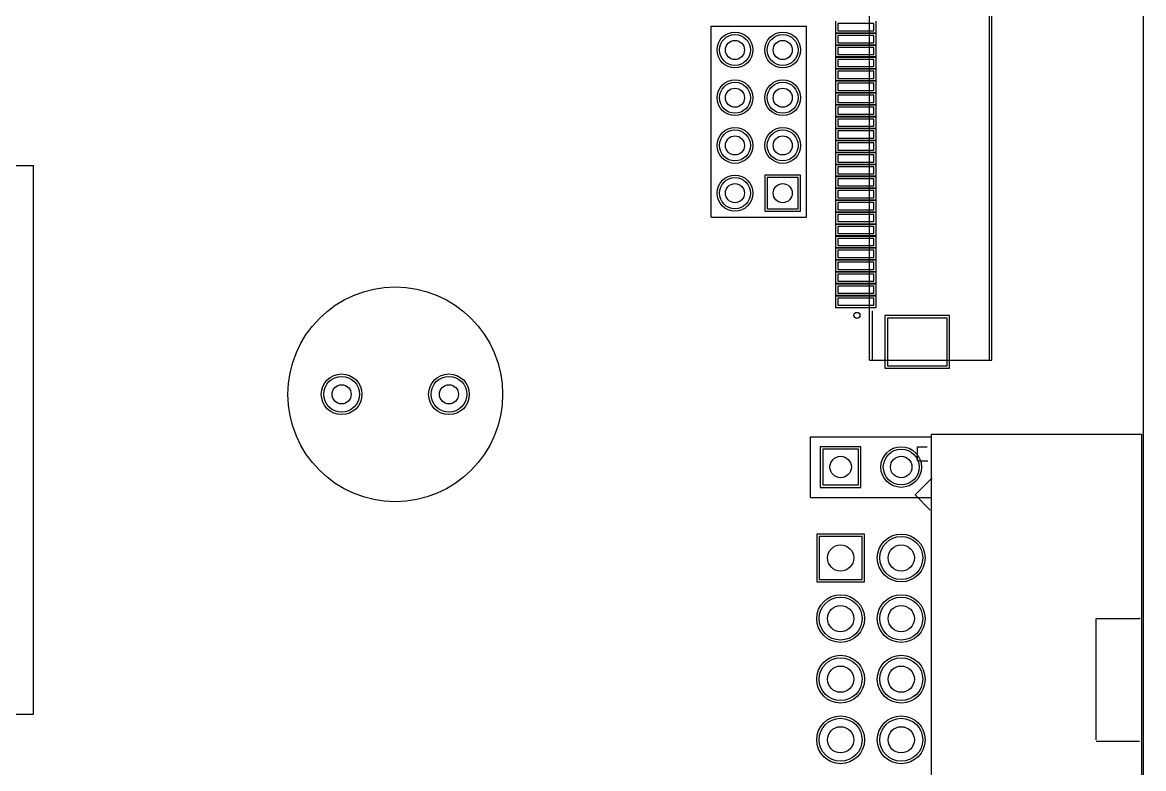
# Model space of a CAD drawing. Header units: millimetres. Extents: x -1 to 143, y -1 to 92.
# Drawn here: x 91.05 to 138.05, y 30.67 to 61.94 of the extents above; entities that cross this region are included whole.
import ezdxf

# ---------------------------------------------------------------- set-up
doc = ezdxf.new("R2010")
doc.units = ezdxf.units.MM
for name, color, linetype in [('BottomLayer', 5, 'Continuous'), ('BottomSolder', 6, 'Continuous'), ('Mechanical1', 6, 'Continuous'), ('Mechanical15', 56, 'Continuous'), ('PadHoleLayer', 156, 'Continuous'), ('TopLayer', 1, 'Continuous'), ('TopOverlay', 2, 'Continuous'), ('TopPaste', 8, 'Continuous'), ('TopSolder', 216, 'Continuous')]:
    doc.layers.add(name, color=color, linetype=linetype)

msp = doc.modelspace()

# ---------------------------------------------------------------- linework, layer by layer
at = {"layer": 'BottomLayer'}
for p, q in [((122.270012, 55.434992), (122.270012, 54.13502)), ((123.569984, 55.434992), (122.270012, 55.434992)), ((123.569984, 54.13502), (123.569984, 55.434992)), ((122.270012, 54.13502), (123.569984, 54.13502)), ((124.598938, 44.057062), (124.598938, 42.556938)), ((126.099062, 44.057062), (124.598938, 44.057062)), ((126.099062, 42.556938), (126.099062, 44.057062)), ((124.598938, 42.556938), (126.099062, 42.556938)), ((124.448951, 40.397049), (124.448951, 38.596951)), ((126.249049, 40.397049), (124.448951, 40.397049)), ((126.249049, 38.596951), (126.249049, 40.397049)), ((124.448951, 38.596951), (126.249049, 38.596951))]:
    msp.add_line(p, q, dxfattribs=at)
for centre, radius in [((120.920002, 60.784994), 0.649986), ((122.919998, 60.784994), 0.649986), ((120.920002, 58.784998), 0.649986), ((122.919998, 58.784998), 0.649986), ((120.920002, 56.785002), 0.649986), ((122.919998, 56.785002), 0.649986), ((120.920002, 54.785006), 0.649986), ((104.430068, 46.355), 0.750062), ((108.929932, 46.355), 0.750062), ((127.889, 43.307), 0.750062), ((127.889, 39.497), 0.900049), ((125.349, 36.957), 0.900049), ((127.889, 36.957), 0.900049), ((125.349, 34.417), 0.900049), ((127.889, 34.417), 0.900049), ((125.349, 31.877), 0.900049), ((127.889, 31.877), 0.900049)]:
    msp.add_circle(centre, radius, dxfattribs=at)
at = {"layer": 'BottomSolder'}
for p, q in [((122.168412, 55.536592), (122.168412, 54.03342)), ((123.671584, 55.536592), (122.168412, 55.536592)), ((123.671584, 54.03342), (123.671584, 55.536592)), ((122.168412, 54.03342), (123.671584, 54.03342)), ((124.497338, 44.158662), (124.497338, 42.455338)), ((126.200662, 44.158662), (124.497338, 44.158662)), ((126.200662, 42.455338), (126.200662, 44.158662)), ((124.497338, 42.455338), (126.200662, 42.455338)), ((124.347351, 40.498649), (124.347351, 38.495351)), ((126.350649, 40.498649), (124.347351, 40.498649)), ((126.350649, 38.495351), (126.350649, 40.498649)), ((124.347351, 38.495351), (126.350649, 38.495351))]:
    msp.add_line(p, q, dxfattribs=at)
for centre, radius in [((120.920002, 60.784994), 0.751586), ((122.919998, 60.784994), 0.751586), ((120.920002, 58.784998), 0.751586), ((122.919998, 58.784998), 0.751586), ((120.920002, 56.785002), 0.751586), ((122.919998, 56.785002), 0.751586), ((120.920002, 54.785006), 0.751586), ((104.430068, 46.355), 0.851662), ((108.929932, 46.355), 0.851662), ((127.889, 43.307), 0.851662), ((127.889, 39.497), 1.001649), ((125.349, 36.957), 1.001649), ((127.889, 36.957), 1.001649), ((125.349, 34.417), 1.001649), ((127.889, 34.417), 1.001649), ((125.349, 31.877), 1.001649), ((127.889, 31.877), 1.001649)]:
    msp.add_circle(centre, radius, dxfattribs=at)
at = {"layer": 'Mechanical1'}
msp.add_line((138.049, 1.999996), (138.049, 89.567004), dxfattribs=at)
msp.add_line((138.049, 1.999996), (138.049, 89.567004), dxfattribs=at)
at = {"layer": 'Mechanical15'}
for p, q in [((126.563374, 47.790608), (126.563374, 72.19061)), ((131.683252, 47.790608), (131.683252, 72.19061)), ((126.563374, 47.790608), (131.683252, 47.790608))]:
    msp.add_line(p, q, dxfattribs=at)
at = {"layer": 'PadHoleLayer'}
for centre, radius in [((120.920002, 60.784994), 0.40005), ((122.919998, 60.784994), 0.40005), ((120.920002, 58.784998), 0.40005), ((122.919998, 58.784998), 0.40005), ((120.920002, 56.785002), 0.40005), ((122.919998, 56.785002), 0.40005), ((120.920002, 54.785006), 0.40005), ((122.919998, 54.785006), 0.40005), ((104.430068, 46.355), 0.40005), ((108.929932, 46.355), 0.40005), ((125.349, 43.307), 0.449961), ((127.889, 43.307), 0.449961), ((125.349, 39.497), 0.550037), ((127.889, 39.497), 0.550037), ((125.349, 36.957), 0.550037), ((127.889, 36.957), 0.550037), ((125.349, 34.417), 0.550037), ((127.889, 34.417), 0.550037), ((125.349, 31.877), 0.550037), ((127.889, 31.877), 0.550037)]:
    msp.add_circle(centre, radius, dxfattribs=at)
at = {"layer": 'TopLayer'}
for p, q in [((125.233938, 61.890783), (125.233938, 61.590809)), ((126.734062, 61.890783), (125.233938, 61.890783)), ((125.233938, 61.590809), (126.734062, 61.590809)), ((126.734062, 61.590809), (126.734062, 61.890783)), ((125.233938, 61.390657), (125.233938, 61.090683)), ((126.734062, 61.390657), (125.233938, 61.390657)), ((126.734062, 61.090683), (126.734062, 61.390657)), ((125.233938, 61.090683), (126.734062, 61.090683)), ((125.233938, 60.890785), (125.233938, 60.590811)), ((126.734062, 60.890785), (125.233938, 60.890785)), ((126.734062, 60.590811), (126.734062, 60.890785)), ((125.233938, 60.590811), (126.734062, 60.590811)), ((125.233938, 60.390659), (125.233938, 60.090685)), ((126.734062, 60.390659), (125.233938, 60.390659)), ((126.734062, 60.090685), (126.734062, 60.390659)), ((125.233938, 60.090685), (126.734062, 60.090685)), ((125.233938, 59.890787), (125.233938, 59.590813)), ((126.734062, 59.890787), (125.233938, 59.890787)), ((126.734062, 59.590813), (126.734062, 59.890787)), ((125.233938, 59.590813), (126.734062, 59.590813)), ((125.233938, 59.390661), (125.233938, 59.090687)), ((126.734062, 59.390661), (125.233938, 59.390661)), ((126.734062, 59.090687), (126.734062, 59.390661)), ((125.233938, 59.090687), (126.734062, 59.090687)), ((125.233938, 58.890789), (125.233938, 58.590815)), ((126.734062, 58.890789), (125.233938, 58.890789)), ((126.734062, 58.590815), (126.734062, 58.890789)), ((125.233938, 58.590815), (126.734062, 58.590815)), ((125.233938, 58.390663), (125.233938, 58.090689)), ((126.734062, 58.390663), (125.233938, 58.390663)), ((126.734062, 58.090689), (126.734062, 58.390663)), ((125.233938, 58.090689), (126.734062, 58.090689)), ((125.233938, 57.890791), (125.233938, 57.590817)), ((126.734062, 57.890791), (125.233938, 57.890791)), ((126.734062, 57.590817), (126.734062, 57.890791)), ((125.233938, 57.590817), (126.734062, 57.590817)), ((125.233938, 57.390665), (125.233938, 57.090691)), ((126.734062, 57.390665), (125.233938, 57.390665)), ((126.734062, 57.090691), (126.734062, 57.390665)), ((125.233938, 57.090691), (126.734062, 57.090691)), ((125.233938, 56.890793), (125.233938, 56.590819)), ((126.734062, 56.890793), (125.233938, 56.890793)), ((126.734062, 56.590819), (126.734062, 56.890793)), ((125.233938, 56.590819), (126.734062, 56.590819)), ((125.233938, 56.390667), (125.233938, 56.090693)), ((126.734062, 56.390667), (125.233938, 56.390667)), ((125.233938, 56.090693), (126.734062, 56.090693)), ((126.734062, 56.090693), (126.734062, 56.390667)), ((125.233938, 55.890795), (125.233938, 55.590821)), ((126.734062, 55.890795), (125.233938, 55.890795)), ((125.233938, 55.590821), (126.734062, 55.590821)), ((126.734062, 55.590821), (126.734062, 55.890795)), ((122.270012, 55.434992), (122.270012, 54.13502)), ((123.569984, 55.434992), (122.270012, 55.434992)), ((123.569984, 54.13502), (123.569984, 55.434992)), ((125.233938, 55.390669), (125.233938, 55.090695)), ((126.734062, 55.390669), (125.233938, 55.390669)), ((125.233938, 55.090695), (126.734062, 55.090695)), ((126.734062, 55.090695), (126.734062, 55.390669)), ((125.233938, 54.890797), (125.233938, 54.590823)), ((126.734062, 54.890797), (125.233938, 54.890797)), ((125.233938, 54.590823), (126.734062, 54.590823)), ((126.734062, 54.590823), (126.734062, 54.890797)), ((122.270012, 54.13502), (123.569984, 54.13502)), ((125.233938, 54.390671), (125.233938, 54.090697)), ((126.734062, 54.390671), (125.233938, 54.390671)), ((125.233938, 54.090697), (126.734062, 54.090697)), ((126.734062, 54.090697), (126.734062, 54.390671)), ((125.233938, 53.890799), (125.233938, 53.590825)), ((126.734062, 53.890799), (125.233938, 53.890799)), ((125.233938, 53.590825), (126.734062, 53.590825)), ((126.734062, 53.590825), (126.734062, 53.890799)), ((125.233938, 53.390673), (125.233938, 53.090699)), ((126.734062, 53.390673), (125.233938, 53.390673)), ((126.734062, 53.090699), (126.734062, 53.390673)), ((125.233938, 53.090699), (126.734062, 53.090699)), ((125.233938, 52.890801), (125.233938, 52.590827)), ((126.734062, 52.890801), (125.233938, 52.890801)), ((126.734062, 52.590827), (126.734062, 52.890801)), ((125.233938, 52.590827), (126.734062, 52.590827)), ((125.233938, 52.390675), (125.233938, 52.090701)), ((126.734062, 52.390675), (125.233938, 52.390675)), ((126.734062, 52.090701), (126.734062, 52.390675)), ((125.233938, 52.090701), (126.734062, 52.090701)), ((125.233938, 51.890803), (125.233938, 51.590829)), ((126.734062, 51.890803), (125.233938, 51.890803)), ((126.734062, 51.590829), (126.734062, 51.890803)), ((125.233938, 51.590829), (126.734062, 51.590829)), ((125.233938, 51.390677), (125.233938, 51.090703)), ((126.734062, 51.390677), (125.233938, 51.390677)), ((126.734062, 51.090703), (126.734062, 51.390677)), ((125.233938, 51.090703), (126.734062, 51.090703)), ((125.233938, 50.890805), (125.233938, 50.590831)), ((126.734062, 50.890805), (125.233938, 50.890805)), ((126.734062, 50.590831), (126.734062, 50.890805)), ((125.233938, 50.590831), (126.734062, 50.590831)), ((125.233938, 50.390679), (125.233938, 50.090705)), ((126.734062, 50.390679), (125.233938, 50.390679)), ((126.734062, 50.090705), (126.734062, 50.390679)), ((125.233938, 50.090705), (126.734062, 50.090705)), ((127.308991, 49.550574), (127.308991, 47.550578)), ((129.809113, 49.550574), (127.308991, 49.550574)), ((129.809113, 47.550578), (129.809113, 49.550574)), ((127.308991, 47.550578), (129.809113, 47.550578)), ((124.598938, 44.057062), (124.598938, 42.556938)), ((126.099062, 44.057062), (124.598938, 44.057062)), ((126.099062, 42.556938), (126.099062, 44.057062)), ((124.598938, 42.556938), (126.099062, 42.556938)), ((124.448951, 40.397049), (124.448951, 38.596951)), ((126.249049, 40.397049), (124.448951, 40.397049)), ((126.249049, 38.596951), (126.249049, 40.397049)), ((124.448951, 38.596951), (126.249049, 38.596951))]:
    msp.add_line(p, q, dxfattribs=at)
for centre, radius in [((120.920002, 60.784994), 0.649986), ((122.919998, 60.784994), 0.649986), ((120.920002, 58.784998), 0.649986), ((122.919998, 58.784998), 0.649986), ((120.920002, 56.785002), 0.649986), ((122.919998, 56.785002), 0.649986), ((120.920002, 54.785006), 0.649986), ((104.430068, 46.355), 0.750062), ((108.929932, 46.355), 0.750062), ((127.889, 43.307), 0.750062), ((127.889, 39.497), 0.900049), ((125.349, 36.957), 0.900049), ((127.889, 36.957), 0.900049), ((125.349, 34.417), 0.900049), ((127.889, 34.417), 0.900049), ((125.349, 31.877), 0.900049), ((127.889, 31.877), 0.900049)]:
    msp.add_circle(centre, radius, dxfattribs=at)
at = {"layer": 'TopOverlay'}
for p, q in [((131.595622, 47.790608), (131.595622, 72.19061)), ((119.920004, 53.785008), (119.920004, 61.784992)), ((119.920004, 61.784992), (123.919996, 61.784992)), ((123.919996, 53.785008), (123.919996, 61.784992)), ((68.509896, 55.950104), (91.510104, 55.950104)), ((91.510104, 32.949896), (91.510104, 55.950104)), ((119.920004, 53.785008), (123.919996, 53.785008)), ((126.683008, 47.790608), (126.683008, 49.859438)), ((126.683008, 47.790608), (127.057658, 47.790608)), ((130.066034, 47.790608), (131.595622, 47.790608)), ((129.159, 24.1808), (129.159, 44.680886)), ((129.159, 44.6786), (137.959084, 44.6786)), ((137.9728, 24.1808), (137.9728, 44.680886)), ((124.079, 42.037), (124.079, 44.577)), ((124.079, 44.577), (129.159, 44.577)), ((129.159, 42.037), (129.159, 44.577)), ((128.5748, 43.5737), (128.5748, 44.1579)), ((128.5748, 44.1579), (128.9812, 44.1579)), ((128.5748, 43.5737), (129.0066, 43.5737)), ((128.4732, 42.1386), (129.159, 42.8244)), ((129.159, 42.8244), (129.1844, 42.8244)), ((124.079, 42.037), (129.159, 42.037)), ((128.4732, 42.1386), (129.1082, 41.5036)), ((136.0551, 31.877), (136.0551, 36.957)), ((136.0551, 36.957), (137.8839, 36.957)), ((137.8839, 36.957), (137.9093, 36.9824)), ((68.509896, 32.949896), (91.510104, 32.949896)), ((136.0551, 31.8262), (137.8585, 31.8262)), ((137.8585, 31.8262), (137.8839, 31.8008))]:
    msp.add_line(p, q, dxfattribs=at)
for centre, radius in [((106.68, 46.355), 4.500118), ((126.032006, 49.663604), 0.127)]:
    msp.add_circle(centre, radius, dxfattribs=at)
at = {"layer": 'TopPaste'}
for p, q in [((125.233938, 61.890783), (125.233938, 61.590809)), ((126.734062, 61.890783), (125.233938, 61.890783)), ((125.233938, 61.590809), (126.734062, 61.590809)), ((126.734062, 61.590809), (126.734062, 61.890783)), ((125.233938, 61.390657), (125.233938, 61.090683)), ((126.734062, 61.390657), (125.233938, 61.390657)), ((126.734062, 61.090683), (126.734062, 61.390657)), ((125.233938, 61.090683), (126.734062, 61.090683)), ((125.233938, 60.890785), (125.233938, 60.590811)), ((126.734062, 60.890785), (125.233938, 60.890785)), ((126.734062, 60.590811), (126.734062, 60.890785)), ((125.233938, 60.590811), (126.734062, 60.590811)), ((125.233938, 60.390659), (125.233938, 60.090685)), ((126.734062, 60.390659), (125.233938, 60.390659)), ((126.734062, 60.090685), (126.734062, 60.390659)), ((125.233938, 60.090685), (126.734062, 60.090685)), ((125.233938, 59.890787), (125.233938, 59.590813)), ((126.734062, 59.890787), (125.233938, 59.890787)), ((126.734062, 59.590813), (126.734062, 59.890787)), ((125.233938, 59.590813), (126.734062, 59.590813)), ((125.233938, 59.390661), (125.233938, 59.090687)), ((126.734062, 59.390661), (125.233938, 59.390661)), ((126.734062, 59.090687), (126.734062, 59.390661)), ((125.233938, 59.090687), (126.734062, 59.090687)), ((125.233938, 58.890789), (125.233938, 58.590815)), ((126.734062, 58.890789), (125.233938, 58.890789)), ((126.734062, 58.590815), (126.734062, 58.890789)), ((125.233938, 58.590815), (126.734062, 58.590815)), ((125.233938, 58.390663), (125.233938, 58.090689)), ((126.734062, 58.390663), (125.233938, 58.390663)), ((126.734062, 58.090689), (126.734062, 58.390663)), ((125.233938, 58.090689), (126.734062, 58.090689)), ((125.233938, 57.890791), (125.233938, 57.590817)), ((126.734062, 57.890791), (125.233938, 57.890791)), ((126.734062, 57.590817), (126.734062, 57.890791)), ((125.233938, 57.590817), (126.734062, 57.590817)), ((125.233938, 57.390665), (125.233938, 57.090691)), ((126.734062, 57.390665), (125.233938, 57.390665)), ((126.734062, 57.090691), (126.734062, 57.390665)), ((125.233938, 57.090691), (126.734062, 57.090691)), ((125.233938, 56.890793), (125.233938, 56.590819)), ((126.734062, 56.890793), (125.233938, 56.890793)), ((126.734062, 56.590819), (126.734062, 56.890793)), ((125.233938, 56.590819), (126.734062, 56.590819)), ((125.233938, 56.390667), (125.233938, 56.090693)), ((126.734062, 56.390667), (125.233938, 56.390667)), ((125.233938, 56.090693), (126.734062, 56.090693)), ((126.734062, 56.090693), (126.734062, 56.390667)), ((125.233938, 55.890795), (125.233938, 55.590821)), ((126.734062, 55.890795), (125.233938, 55.890795)), ((125.233938, 55.590821), (126.734062, 55.590821)), ((126.734062, 55.590821), (126.734062, 55.890795)), ((125.233938, 55.390669), (125.233938, 55.090695)), ((126.734062, 55.390669), (125.233938, 55.390669)), ((125.233938, 55.090695), (126.734062, 55.090695)), ((126.734062, 55.090695), (126.734062, 55.390669)), ((125.233938, 54.890797), (125.233938, 54.590823)), ((126.734062, 54.890797), (125.233938, 54.890797)), ((125.233938, 54.590823), (126.734062, 54.590823)), ((126.734062, 54.590823), (126.734062, 54.890797)), ((125.233938, 54.390671), (125.233938, 54.090697)), ((126.734062, 54.390671), (125.233938, 54.390671)), ((125.233938, 54.090697), (126.734062, 54.090697)), ((126.734062, 54.090697), (126.734062, 54.390671)), ((125.233938, 53.890799), (125.233938, 53.590825)), ((126.734062, 53.890799), (125.233938, 53.890799)), ((125.233938, 53.590825), (126.734062, 53.590825)), ((126.734062, 53.590825), (126.734062, 53.890799)), ((125.233938, 53.390673), (125.233938, 53.090699)), ((126.734062, 53.390673), (125.233938, 53.390673)), ((126.734062, 53.090699), (126.734062, 53.390673)), ((125.233938, 53.090699), (126.734062, 53.090699)), ((125.233938, 52.890801), (125.233938, 52.590827)), ((126.734062, 52.890801), (125.233938, 52.890801)), ((126.734062, 52.590827), (126.734062, 52.890801)), ((125.233938, 52.590827), (126.734062, 52.590827)), ((125.233938, 52.390675), (125.233938, 52.090701)), ((126.734062, 52.390675), (125.233938, 52.390675)), ((126.734062, 52.090701), (126.734062, 52.390675)), ((125.233938, 52.090701), (126.734062, 52.090701)), ((125.233938, 51.890803), (125.233938, 51.590829)), ((126.734062, 51.890803), (125.233938, 51.890803)), ((126.734062, 51.590829), (126.734062, 51.890803)), ((125.233938, 51.590829), (126.734062, 51.590829)), ((125.233938, 51.390677), (125.233938, 51.090703)), ((126.734062, 51.390677), (125.233938, 51.390677)), ((126.734062, 51.090703), (126.734062, 51.390677)), ((125.233938, 51.090703), (126.734062, 51.090703)), ((125.233938, 50.890805), (125.233938, 50.590831)), ((126.734062, 50.890805), (125.233938, 50.890805)), ((126.734062, 50.590831), (126.734062, 50.890805)), ((125.233938, 50.590831), (126.734062, 50.590831)), ((125.233938, 50.390679), (125.233938, 50.090705)), ((126.734062, 50.390679), (125.233938, 50.390679)), ((126.734062, 50.090705), (126.734062, 50.390679)), ((125.233938, 50.090705), (126.734062, 50.090705)), ((127.308991, 49.550574), (127.308991, 47.550578)), ((129.809113, 49.550574), (127.308991, 49.550574)), ((129.809113, 47.550578), (129.809113, 49.550574)), ((127.308991, 47.550578), (129.809113, 47.550578))]:
    msp.add_line(p, q, dxfattribs=at)
at = {"layer": 'TopSolder'}
for p, q in [((125.132338, 61.992383), (125.132338, 61.489209)), ((126.835662, 61.489209), (126.835662, 61.992383)), ((125.132338, 61.492257), (125.132338, 60.989083)), ((126.835662, 61.492257), (125.132338, 61.492257)), ((125.132338, 61.489209), (126.835662, 61.489209)), ((126.835662, 60.989083), (126.835662, 61.492257)), ((125.132338, 60.992385), (125.132338, 60.489211)), ((126.835662, 60.992385), (125.132338, 60.992385)), ((125.132338, 60.989083), (126.835662, 60.989083)), ((126.835662, 60.489211), (126.835662, 60.992385)), ((125.132338, 60.492259), (125.132338, 59.989085)), ((126.835662, 60.492259), (125.132338, 60.492259)), ((125.132338, 60.489211), (126.835662, 60.489211)), ((126.835662, 59.989085), (126.835662, 60.492259)), ((125.132338, 59.992387), (125.132338, 59.489213)), ((126.835662, 59.992387), (125.132338, 59.992387)), ((125.132338, 59.989085), (126.835662, 59.989085)), ((126.835662, 59.489213), (126.835662, 59.992387)), ((125.132338, 59.492261), (125.132338, 58.989087)), ((126.835662, 59.492261), (125.132338, 59.492261)), ((125.132338, 59.489213), (126.835662, 59.489213)), ((126.835662, 58.989087), (126.835662, 59.492261)), ((125.132338, 58.992389), (125.132338, 58.489215)), ((126.835662, 58.992389), (125.132338, 58.992389)), ((125.132338, 58.989087), (126.835662, 58.989087)), ((126.835662, 58.489215), (126.835662, 58.992389)), ((125.132338, 58.492263), (125.132338, 57.989089)), ((126.835662, 58.492263), (125.132338, 58.492263)), ((125.132338, 58.489215), (126.835662, 58.489215)), ((126.835662, 57.989089), (126.835662, 58.492263)), ((125.132338, 57.992391), (125.132338, 57.489217)), ((126.835662, 57.992391), (125.132338, 57.992391)), ((125.132338, 57.989089), (126.835662, 57.989089)), ((126.835662, 57.489217), (126.835662, 57.992391)), ((125.132338, 57.492265), (125.132338, 56.989091)), ((126.835662, 57.492265), (125.132338, 57.492265)), ((125.132338, 57.489217), (126.835662, 57.489217)), ((126.835662, 56.989091), (126.835662, 57.492265)), ((125.132338, 56.992393), (125.132338, 56.489219)), ((126.835662, 56.992393), (125.132338, 56.992393)), ((125.132338, 56.989091), (126.835662, 56.989091)), ((126.835662, 56.489219), (126.835662, 56.992393)), ((125.132338, 56.492267), (125.132338, 55.989093)), ((126.835662, 56.492267), (125.132338, 56.492267)), ((125.132338, 56.489219), (126.835662, 56.489219)), ((126.835662, 55.989093), (126.835662, 56.492267)), ((125.132338, 55.992395), (125.132338, 55.489221)), ((126.835662, 55.992395), (125.132338, 55.992395)), ((125.132338, 55.989093), (126.835662, 55.989093)), ((126.835662, 55.489221), (126.835662, 55.992395)), ((122.168412, 55.536592), (122.168412, 54.03342)), ((123.671584, 55.536592), (122.168412, 55.536592)), ((123.671584, 54.03342), (123.671584, 55.536592)), ((125.132338, 55.492269), (125.132338, 54.989095)), ((126.835662, 55.492269), (125.132338, 55.492269)), ((125.132338, 55.489221), (126.835662, 55.489221)), ((126.835662, 54.989095), (126.835662, 55.492269)), ((125.132338, 54.992397), (125.132338, 54.489223)), ((126.835662, 54.992397), (125.132338, 54.992397)), ((126.835662, 54.489223), (126.835662, 54.992397)), ((125.132338, 54.989095), (126.835662, 54.989095)), ((125.132338, 54.492271), (125.132338, 53.989097)), ((126.835662, 54.492271), (125.132338, 54.492271)), ((125.132338, 54.489223), (126.835662, 54.489223)), ((126.835662, 53.989097), (126.835662, 54.492271)), ((122.168412, 54.03342), (123.671584, 54.03342)), ((125.132338, 53.992399), (125.132338, 53.489225)), ((126.835662, 53.992399), (125.132338, 53.992399)), ((125.132338, 53.989097), (126.835662, 53.989097)), ((126.835662, 53.489225), (126.835662, 53.992399)), ((125.132338, 53.492273), (125.132338, 52.989099)), ((126.835662, 53.492273), (125.132338, 53.492273)), ((125.132338, 53.489225), (126.835662, 53.489225)), ((126.835662, 52.989099), (126.835662, 53.492273)), ((125.132338, 52.992401), (125.132338, 52.489227)), ((126.835662, 52.992401), (125.132338, 52.992401)), ((125.132338, 52.989099), (126.835662, 52.989099)), ((126.835662, 52.489227), (126.835662, 52.992401)), ((125.132338, 52.492275), (125.132338, 51.989101)), ((126.835662, 52.492275), (125.132338, 52.492275)), ((125.132338, 52.489227), (126.835662, 52.489227)), ((126.835662, 51.989101), (126.835662, 52.492275)), ((125.132338, 51.992403), (125.132338, 51.489229)), ((126.835662, 51.992403), (125.132338, 51.992403)), ((125.132338, 51.989101), (126.835662, 51.989101)), ((126.835662, 51.489229), (126.835662, 51.992403)), ((125.132338, 51.492277), (125.132338, 50.989103)), ((126.835662, 51.492277), (125.132338, 51.492277)), ((125.132338, 51.489229), (126.835662, 51.489229)), ((126.835662, 50.989103), (126.835662, 51.492277)), ((125.132338, 50.992405), (125.132338, 50.489231)), ((126.835662, 50.992405), (125.132338, 50.992405)), ((125.132338, 50.989103), (126.835662, 50.989103)), ((126.835662, 50.489231), (126.835662, 50.992405)), ((125.132338, 50.492279), (125.132338, 49.989105)), ((126.835662, 50.492279), (125.132338, 50.492279)), ((125.132338, 50.489231), (126.835662, 50.489231)), ((126.835662, 49.989105), (126.835662, 50.492279)), ((125.132338, 49.989105), (126.835662, 49.989105)), ((127.207391, 49.652174), (127.207391, 47.448978)), ((129.910713, 49.652174), (127.207391, 49.652174)), ((129.910713, 47.448978), (129.910713, 49.652174)), ((127.207391, 47.448978), (129.910713, 47.448978)), ((124.497338, 44.158662), (124.497338, 42.455338)), ((126.200662, 44.158662), (124.497338, 44.158662)), ((126.200662, 42.455338), (126.200662, 44.158662)), ((124.497338, 42.455338), (126.200662, 42.455338)), ((124.347351, 40.498649), (124.347351, 38.495351)), ((126.350649, 40.498649), (124.347351, 40.498649)), ((126.350649, 38.495351), (126.350649, 40.498649)), ((124.347351, 38.495351), (126.350649, 38.495351))]:
    msp.add_line(p, q, dxfattribs=at)
for centre, radius in [((120.920002, 60.784994), 0.751586), ((122.919998, 60.784994), 0.751586), ((120.920002, 58.784998), 0.751586), ((122.919998, 58.784998), 0.751586), ((120.920002, 56.785002), 0.751586), ((122.919998, 56.785002), 0.751586), ((120.920002, 54.785006), 0.751586), ((104.430068, 46.355), 0.851662), ((108.929932, 46.355), 0.851662), ((127.889, 43.307), 0.851662), ((127.889, 39.497), 1.001649), ((125.349, 36.957), 1.001649), ((127.889, 36.957), 1.001649), ((125.349, 34.417), 1.001649), ((127.889, 34.417), 1.001649), ((125.349, 31.877), 1.001649), ((127.889, 31.877), 1.001649)]:
    msp.add_circle(centre, radius, dxfattribs=at)

doc.saveas('drawing.dxf')
